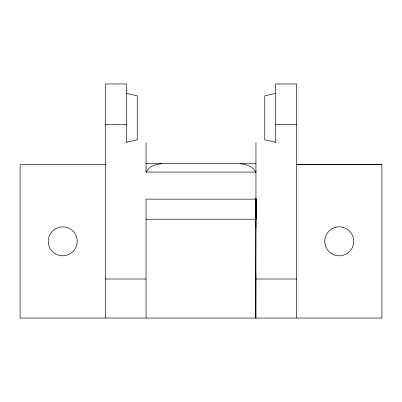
<?xml version="1.0" encoding="UTF-8"?>
<svg xmlns="http://www.w3.org/2000/svg" width="402" height="402" viewBox="0 0 402 402"><rect width="100%" height="100%" fill="white"/><g stroke="black" fill="none" stroke-linecap="round" stroke-linejoin="round"><path stroke-width="0.6" d="M255.888 198.623L255.742 318.047L255.948 199.151L146.052 199.151L146.052 318.037M255.873 273.636L255.878 318.047M255.913 227.974L255.918 198.643M255.828 198.633L255.843 219.221M255.878 172.056L255.948 170.78M146.278 172.347C148.574 166.292 155.8 164.328 161.639 163.72M126.565 142.233L137.238 139.831L137.238 95.822L126.565 93.435M275.435 93.435L264.762 95.822L264.762 139.831L275.435 142.233M105.354 124.334L126.565 124.334M275.435 124.334L296.646 124.334M145.981 163.72L256.029 163.72M296.646 164.589L381.9 164.589L381.9 318.047L20.1 318.047L20.1 164.604L105.525 164.604M296.475 164.604L381.9 164.604M255.948 172.056L146.052 172.056L146.052 142.73M146.052 219.221L255.948 219.221L255.948 142.73M105.354 279.018L146.052 279.018M255.742 279.018L296.646 279.018M240.381 163.72C246.21 164.328 253.426 166.292 255.722 172.347M146.052 170.78L146.122 172.056M296.646 318.047L296.646 83.953L275.435 83.953L275.435 142.73M126.565 142.73L126.565 83.953L105.354 83.953L105.354 318.047M332.027 253.873A14.492 14.492 0 0 0 353.765 241.321A14.492 14.492 0 0 0 332.027 228.768A14.492 14.492 0 0 0 332.027 253.873M55.481 253.868A14.492 14.492 0 0 0 77.219 241.316A14.492 14.492 0 0 0 55.481 228.763A14.492 14.492 0 0 0 55.481 253.868"/></g></svg>
